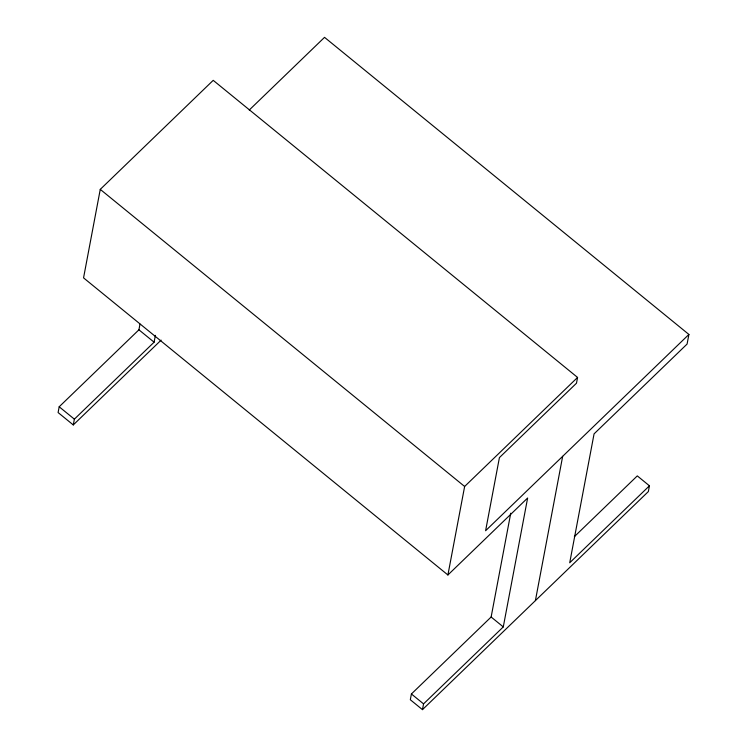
<?xml version="1.0" encoding="UTF-8"?>
<svg xmlns="http://www.w3.org/2000/svg" width="747" height="747" viewBox="0 0 747 747"><rect width="100%" height="100%" fill="white"/><g stroke="black" fill="none" stroke-linecap="round" stroke-linejoin="round"><path stroke-width="1.12" d="M139.997 324.105L138.914 329.81L59.19 406.779L58.098 412.549L73.281 424.931L161.128 340.118M249.246 110.042L324.534 37.35L688.902 334.451L485.606 530.725L499.416 457.612L576.488 383.211L577.571 377.44L213.212 80.34L100.266 189.374L83.552 277.875L447.911 574.975L527.634 498.006L503.282 626.91L423.558 703.879L422.466 709.65L410.318 699.743L411.41 693.972L491.134 617.003L510.743 513.198M73.281 424.931L74.373 419.16L154.097 342.191L155.395 335.347M447.911 574.975L464.634 486.474L577.571 377.44M535.403 600.607L562.668 456.314M574.35 536.663L637.294 475.895L649.442 485.802L648.349 491.573L422.466 709.65M688.902 334.451L687.081 344.068L594.07 433.867L569.718 562.771L649.442 485.802M100.266 189.374L464.634 486.474M138.914 329.81L154.097 342.191M491.134 617.003L503.282 626.91M59.19 406.779L74.373 419.16M411.41 693.972L423.558 703.879"/></g></svg>
